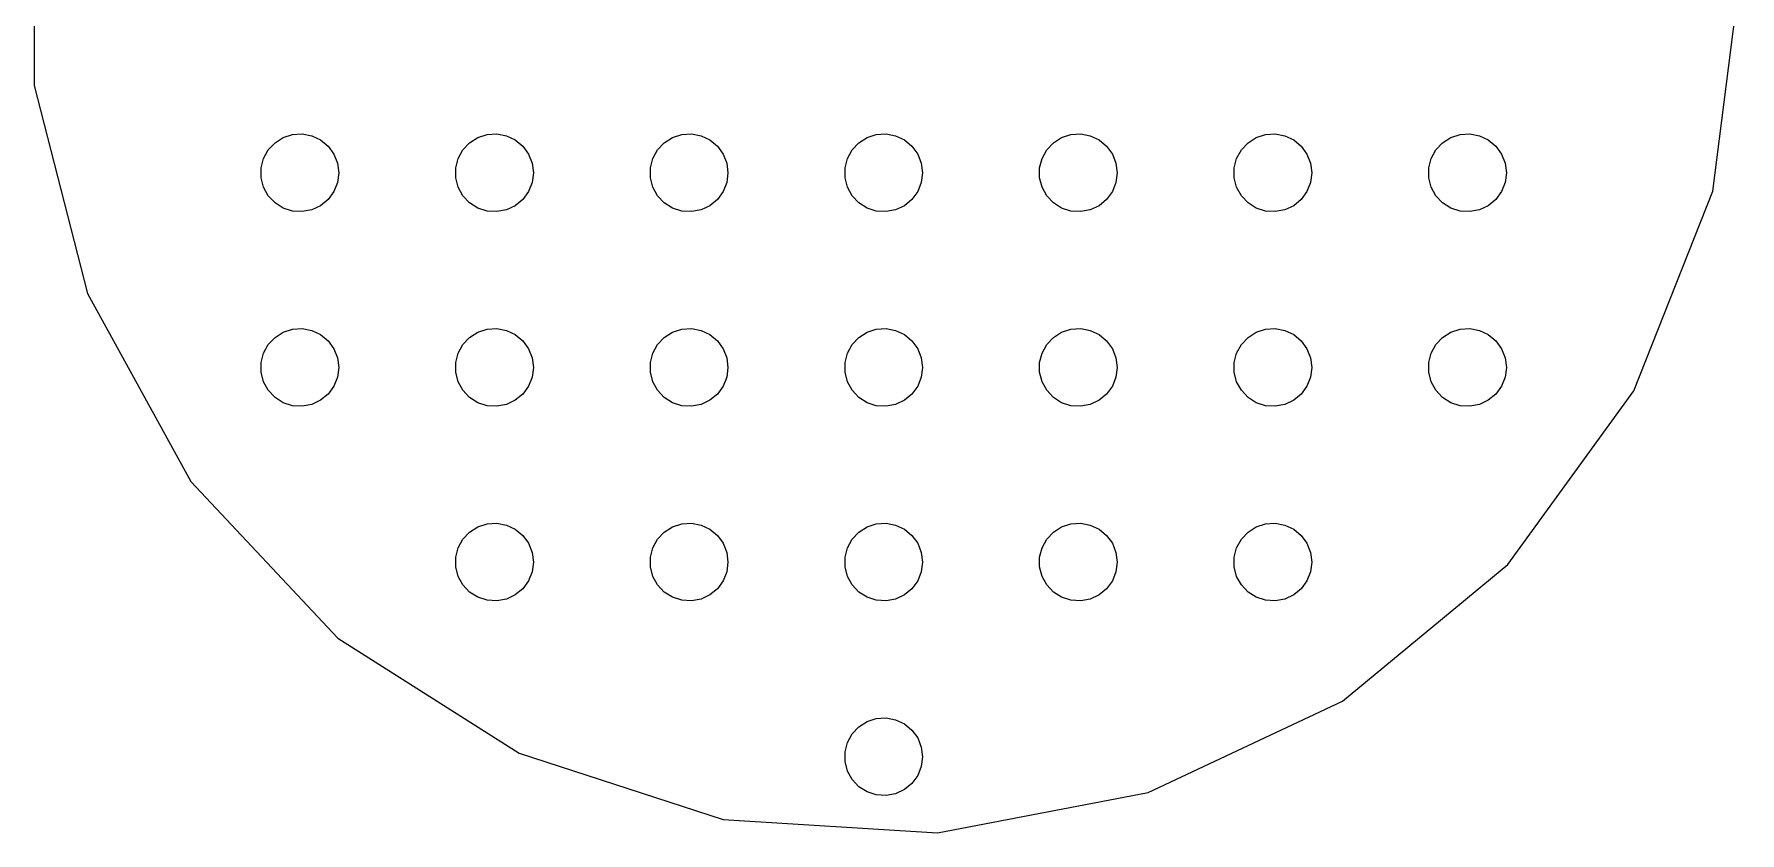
# Model space of a CAD drawing. Header units: metres. Extents: x -65 to 66, y -66 to 66.
# Drawn here: x -65.5 to 66, y -65.9 to -4.3 of the extents above; entities that cross this region are included whole.
import ezdxf

# ---------------------------------------------------------------- set-up
doc = ezdxf.new("R2010")
doc.units = ezdxf.units.M

msp = doc.modelspace()

# ---------------------------------------------------------------- linework, layer by layer
for p, q in [((-65.4796, 8.27199), (-65.4796, -8.27199)), ((63.9265, -16.4135), (66, 0)), ((-65.4796, -8.27199), (-61.3652, -24.2962)), ((-47.427, -13.2366), (-46.9123, -12.6884)), ((-46.9123, -12.6884), (-46.2773, -12.2855)), ((-46.2773, -12.2855), (-45.5621, -12.0531)), ((-45.5621, -12.0531), (-44.8116, -12.0059)), ((-44.8116, -12.0059), (-44.0729, -12.1468)), ((-44.0729, -12.1468), (-43.3925, -12.467)), ((-43.3925, -12.467), (-42.8131, -12.9464)), ((-42.8131, -12.9464), (-42.3711, -13.5547)), ((-32.427, -13.2366), (-31.9123, -12.6884)), ((-31.9123, -12.6884), (-31.2773, -12.2855)), ((-31.2773, -12.2855), (-30.5621, -12.0531)), ((-30.5621, -12.0531), (-29.8116, -12.0059)), ((-29.8116, -12.0059), (-29.0729, -12.1468)), ((-29.0729, -12.1468), (-28.3925, -12.467)), ((-28.3925, -12.467), (-27.8131, -12.9464)), ((-27.8131, -12.9464), (-27.3711, -13.5547)), ((-17.427, -13.2366), (-16.9123, -12.6884)), ((-16.9123, -12.6884), (-16.2773, -12.2855)), ((-16.2773, -12.2855), (-15.5621, -12.0531)), ((-15.5621, -12.0531), (-14.8116, -12.0059)), ((-14.8116, -12.0059), (-14.0729, -12.1468)), ((-14.0729, -12.1468), (-13.3925, -12.467)), ((-13.3925, -12.467), (-12.8131, -12.9464)), ((-12.8131, -12.9464), (-12.3711, -13.5547)), ((-2.42705, -13.2366), (-1.91226, -12.6884)), ((-1.91226, -12.6884), (-1.27733, -12.2855)), ((-1.27733, -12.2855), (-0.562134, -12.0531)), ((-0.562134, -12.0531), (0.18837, -12.0059)), ((0.18837, -12.0059), (0.927048, -12.1468)), ((0.927048, -12.1468), (1.60747, -12.467)), ((1.60747, -12.467), (2.1869, -12.9464)), ((2.1869, -12.9464), (2.62891, -13.5547)), ((12.5729, -13.2366), (13.0877, -12.6884)), ((13.0877, -12.6884), (13.7227, -12.2855)), ((13.7227, -12.2855), (14.4379, -12.0531)), ((14.4379, -12.0531), (15.1884, -12.0059)), ((15.1884, -12.0059), (15.927, -12.1468)), ((15.927, -12.1468), (16.6075, -12.467)), ((16.6075, -12.467), (17.1869, -12.9464)), ((17.1869, -12.9464), (17.6289, -13.5547)), ((27.5729, -13.2366), (28.0877, -12.6884)), ((28.0877, -12.6884), (28.7227, -12.2855)), ((28.7227, -12.2855), (29.4379, -12.0531)), ((29.4379, -12.0531), (30.1884, -12.0059)), ((30.1884, -12.0059), (30.927, -12.1468)), ((30.927, -12.1468), (31.6075, -12.467)), ((31.6075, -12.467), (32.1869, -12.9464)), ((32.1869, -12.9464), (32.6289, -13.5547)), ((42.5729, -13.2366), (43.0877, -12.6884)), ((43.0877, -12.6884), (43.7227, -12.2855)), ((43.7227, -12.2855), (44.4379, -12.0531)), ((44.4379, -12.0531), (45.1884, -12.0059)), ((45.1884, -12.0059), (45.927, -12.1468)), ((45.927, -12.1468), (46.6075, -12.467)), ((46.6075, -12.467), (47.1869, -12.9464)), ((47.1869, -12.9464), (47.6289, -13.5547)), ((-47.9763, -14.624), (-47.7893, -13.8956)), ((-47.7893, -13.8956), (-47.427, -13.2366)), ((-42.3711, -13.5547), (-42.0942, -14.2539)), ((-42.0942, -14.2539), (-42, -15)), ((-32.9763, -14.624), (-32.7893, -13.8956)), ((-32.7893, -13.8956), (-32.427, -13.2366)), ((-27.3711, -13.5547), (-27.0942, -14.2539)), ((-27.0942, -14.2539), (-27, -15)), ((-17.9763, -14.624), (-17.7893, -13.8956)), ((-17.7893, -13.8956), (-17.427, -13.2366)), ((-12.3711, -13.5547), (-12.0942, -14.2539)), ((-12.0942, -14.2539), (-12, -15)), ((-2.97633, -14.624), (-2.78932, -13.8956)), ((-2.78932, -13.8956), (-2.42705, -13.2366)), ((2.62891, -13.5547), (2.90575, -14.2539)), ((2.90575, -14.2539), (3, -15)), ((12.0237, -14.624), (12.2107, -13.8956)), ((12.2107, -13.8956), (12.5729, -13.2366)), ((17.6289, -13.5547), (17.9057, -14.2539)), ((17.9057, -14.2539), (18, -15)), ((27.0237, -14.624), (27.2107, -13.8956)), ((27.2107, -13.8956), (27.5729, -13.2366)), ((32.6289, -13.5547), (32.9057, -14.2539)), ((32.9057, -14.2539), (33, -15)), ((42.0237, -14.624), (42.2107, -13.8956)), ((42.2107, -13.8956), (42.5729, -13.2366)), ((47.6289, -13.5547), (47.9057, -14.2539)), ((47.9057, -14.2539), (48, -15)), ((-47.9763, -15.376), (-47.9763, -14.624)), ((-47.7893, -16.1044), (-47.9763, -15.376)), ((-42.0942, -15.7461), (-42.3711, -16.4453)), ((-42, -15), (-42.0942, -15.7461)), ((-32.9763, -15.376), (-32.9763, -14.624)), ((-32.7893, -16.1044), (-32.9763, -15.376)), ((-27.0942, -15.7461), (-27.3711, -16.4453)), ((-27, -15), (-27.0942, -15.7461)), ((-17.9763, -15.376), (-17.9763, -14.624)), ((-17.7893, -16.1044), (-17.9763, -15.376)), ((-12.0942, -15.7461), (-12.3711, -16.4453)), ((-12, -15), (-12.0942, -15.7461)), ((-2.97633, -15.376), (-2.97633, -14.624)), ((-2.78932, -16.1044), (-2.97633, -15.376)), ((2.90575, -15.7461), (2.62891, -16.4453)), ((3, -15), (2.90575, -15.7461)), ((12.0237, -15.376), (12.0237, -14.624)), ((12.2107, -16.1044), (12.0237, -15.376)), ((17.9057, -15.7461), (17.6289, -16.4453)), ((18, -15), (17.9057, -15.7461)), ((27.0237, -15.376), (27.0237, -14.624)), ((27.2107, -16.1044), (27.0237, -15.376)), ((32.9057, -15.7461), (32.6289, -16.4453)), ((33, -15), (32.9057, -15.7461)), ((42.0237, -15.376), (42.0237, -14.624)), ((42.2107, -16.1044), (42.0237, -15.376)), ((47.9057, -15.7461), (47.6289, -16.4453)), ((48, -15), (47.9057, -15.7461)), ((-47.427, -16.7634), (-47.7893, -16.1044)), ((-46.9123, -17.3115), (-47.427, -16.7634)), ((-42.8131, -17.0536), (-43.3925, -17.533)), ((-42.3711, -16.4453), (-42.8131, -17.0536)), ((-32.427, -16.7634), (-32.7893, -16.1044)), ((-31.9123, -17.3115), (-32.427, -16.7634)), ((-27.8131, -17.0536), (-28.3925, -17.533)), ((-27.3711, -16.4453), (-27.8131, -17.0536)), ((-17.427, -16.7634), (-17.7893, -16.1044)), ((-16.9123, -17.3115), (-17.427, -16.7634)), ((-12.8131, -17.0536), (-13.3925, -17.533)), ((-12.3711, -16.4453), (-12.8131, -17.0536)), ((-2.42705, -16.7634), (-2.78932, -16.1044)), ((-1.91226, -17.3115), (-2.42705, -16.7634)), ((2.1869, -17.0536), (1.60747, -17.533)), ((2.62891, -16.4453), (2.1869, -17.0536)), ((12.5729, -16.7634), (12.2107, -16.1044)), ((13.0877, -17.3115), (12.5729, -16.7634)), ((17.1869, -17.0536), (16.6075, -17.533)), ((17.6289, -16.4453), (17.1869, -17.0536)), ((27.5729, -16.7634), (27.2107, -16.1044)), ((28.0877, -17.3115), (27.5729, -16.7634)), ((32.1869, -17.0536), (31.6075, -17.533)), ((32.6289, -16.4453), (32.1869, -17.0536)), ((42.5729, -16.7634), (42.2107, -16.1044)), ((43.0877, -17.3115), (42.5729, -16.7634)), ((47.1869, -17.0536), (46.6075, -17.533)), ((47.6289, -16.4453), (47.1869, -17.0536)), ((57.8362, -31.7957), (63.9265, -16.4135)), ((-46.2773, -17.7145), (-46.9123, -17.3115)), ((-45.5621, -17.9469), (-46.2773, -17.7145)), ((-44.8116, -17.9941), (-45.5621, -17.9469)), ((-44.0729, -17.8532), (-44.8116, -17.9941)), ((-43.3925, -17.533), (-44.0729, -17.8532)), ((-31.2773, -17.7145), (-31.9123, -17.3115)), ((-30.5621, -17.9469), (-31.2773, -17.7145)), ((-29.8116, -17.9941), (-30.5621, -17.9469)), ((-29.0729, -17.8532), (-29.8116, -17.9941)), ((-28.3925, -17.533), (-29.0729, -17.8532)), ((-16.2773, -17.7145), (-16.9123, -17.3115)), ((-15.5621, -17.9469), (-16.2773, -17.7145)), ((-14.8116, -17.9941), (-15.5621, -17.9469)), ((-14.0729, -17.8532), (-14.8116, -17.9941)), ((-13.3925, -17.533), (-14.0729, -17.8532)), ((-1.27733, -17.7145), (-1.91226, -17.3115)), ((-0.562134, -17.9469), (-1.27733, -17.7145)), ((0.18837, -17.9941), (-0.562134, -17.9469)), ((0.927048, -17.8532), (0.18837, -17.9941)), ((1.60747, -17.533), (0.927048, -17.8532)), ((13.7227, -17.7145), (13.0877, -17.3115)), ((14.4379, -17.9469), (13.7227, -17.7145)), ((15.1884, -17.9941), (14.4379, -17.9469)), ((15.927, -17.8532), (15.1884, -17.9941)), ((16.6075, -17.533), (15.927, -17.8532)), ((28.7227, -17.7145), (28.0877, -17.3115)), ((29.4379, -17.9469), (28.7227, -17.7145)), ((30.1884, -17.9941), (29.4379, -17.9469)), ((30.927, -17.8532), (30.1884, -17.9941)), ((31.6075, -17.533), (30.927, -17.8532)), ((43.7227, -17.7145), (43.0877, -17.3115)), ((44.4379, -17.9469), (43.7227, -17.7145)), ((45.1884, -17.9941), (44.4379, -17.9469)), ((45.927, -17.8532), (45.1884, -17.9941)), ((46.6075, -17.533), (45.927, -17.8532)), ((-61.3652, -24.2962), (-53.3951, -38.7938)), ((-46.9123, -27.6884), (-46.2773, -27.2855)), ((-46.2773, -27.2855), (-45.5621, -27.0531)), ((-45.5621, -27.0531), (-44.8116, -27.0059)), ((-44.8116, -27.0059), (-44.0729, -27.1468)), ((-44.0729, -27.1468), (-43.3925, -27.467)), ((-43.3925, -27.467), (-42.8131, -27.9464)), ((-31.9123, -27.6884), (-31.2773, -27.2855)), ((-31.2773, -27.2855), (-30.5621, -27.0531)), ((-30.5621, -27.0531), (-29.8116, -27.0059)), ((-29.8116, -27.0059), (-29.0729, -27.1468)), ((-29.0729, -27.1468), (-28.3925, -27.467)), ((-28.3925, -27.467), (-27.8131, -27.9464)), ((-16.9123, -27.6884), (-16.2773, -27.2855)), ((-16.2773, -27.2855), (-15.5621, -27.0531)), ((-15.5621, -27.0531), (-14.8116, -27.0059)), ((-14.8116, -27.0059), (-14.0729, -27.1468)), ((-14.0729, -27.1468), (-13.3925, -27.467)), ((-13.3925, -27.467), (-12.8131, -27.9464)), ((-1.91226, -27.6884), (-1.27733, -27.2855)), ((-1.27733, -27.2855), (-0.562134, -27.0531)), ((-0.562134, -27.0531), (0.18837, -27.0059)), ((0.18837, -27.0059), (0.927048, -27.1468)), ((0.927048, -27.1468), (1.60747, -27.467)), ((1.60747, -27.467), (2.1869, -27.9464)), ((13.0877, -27.6884), (13.7227, -27.2855)), ((13.7227, -27.2855), (14.4379, -27.0531)), ((14.4379, -27.0531), (15.1884, -27.0059)), ((15.1884, -27.0059), (15.927, -27.1468)), ((15.927, -27.1468), (16.6075, -27.467)), ((16.6075, -27.467), (17.1869, -27.9464)), ((28.0877, -27.6884), (28.7227, -27.2855)), ((28.7227, -27.2855), (29.4379, -27.0531)), ((29.4379, -27.0531), (30.1884, -27.0059)), ((30.1884, -27.0059), (30.927, -27.1468)), ((30.927, -27.1468), (31.6075, -27.467)), ((31.6075, -27.467), (32.1869, -27.9464)), ((43.0877, -27.6884), (43.7227, -27.2855)), ((43.7227, -27.2855), (44.4379, -27.0531)), ((44.4379, -27.0531), (45.1884, -27.0059)), ((45.1884, -27.0059), (45.927, -27.1468)), ((45.927, -27.1468), (46.6075, -27.467)), ((46.6075, -27.467), (47.1869, -27.9464)), ((-47.9763, -29.624), (-47.7893, -28.8956)), ((-47.7893, -28.8956), (-47.427, -28.2366)), ((-47.427, -28.2366), (-46.9123, -27.6884)), ((-42.8131, -27.9464), (-42.3711, -28.5547)), ((-42.3711, -28.5547), (-42.0942, -29.2539)), ((-32.9763, -29.624), (-32.7893, -28.8956)), ((-32.7893, -28.8956), (-32.427, -28.2366)), ((-32.427, -28.2366), (-31.9123, -27.6884)), ((-27.8131, -27.9464), (-27.3711, -28.5547)), ((-27.3711, -28.5547), (-27.0942, -29.2539)), ((-17.9763, -29.624), (-17.7893, -28.8956)), ((-17.7893, -28.8956), (-17.427, -28.2366)), ((-17.427, -28.2366), (-16.9123, -27.6884)), ((-12.8131, -27.9464), (-12.3711, -28.5547)), ((-12.3711, -28.5547), (-12.0942, -29.2539)), ((-2.97633, -29.624), (-2.78932, -28.8956)), ((-2.78932, -28.8956), (-2.42705, -28.2366)), ((-2.42705, -28.2366), (-1.91226, -27.6884)), ((2.1869, -27.9464), (2.62891, -28.5547)), ((2.62891, -28.5547), (2.90575, -29.2539)), ((12.0237, -29.624), (12.2107, -28.8956)), ((12.2107, -28.8956), (12.5729, -28.2366)), ((12.5729, -28.2366), (13.0877, -27.6884)), ((17.1869, -27.9464), (17.6289, -28.5547)), ((17.6289, -28.5547), (17.9057, -29.2539)), ((27.0237, -29.624), (27.2107, -28.8956)), ((27.2107, -28.8956), (27.5729, -28.2366)), ((27.5729, -28.2366), (28.0877, -27.6884)), ((32.1869, -27.9464), (32.6289, -28.5547)), ((32.6289, -28.5547), (32.9057, -29.2539)), ((42.0237, -29.624), (42.2107, -28.8956)), ((42.2107, -28.8956), (42.5729, -28.2366)), ((42.5729, -28.2366), (43.0877, -27.6884)), ((47.1869, -27.9464), (47.6289, -28.5547)), ((47.6289, -28.5547), (47.9057, -29.2539)), ((-47.9763, -30.376), (-47.9763, -29.624)), ((-42.0942, -29.2539), (-42, -30)), ((-42, -30), (-42.0942, -30.7461)), ((-32.9763, -30.376), (-32.9763, -29.624)), ((-27.0942, -29.2539), (-27, -30)), ((-27, -30), (-27.0942, -30.7461)), ((-17.9763, -30.376), (-17.9763, -29.624)), ((-12.0942, -29.2539), (-12, -30)), ((-12, -30), (-12.0942, -30.7461)), ((-2.97633, -30.376), (-2.97633, -29.624)), ((2.90575, -29.2539), (3, -30)), ((3, -30), (2.90575, -30.7461)), ((12.0237, -30.376), (12.0237, -29.624)), ((17.9057, -29.2539), (18, -30)), ((18, -30), (17.9057, -30.7461)), ((27.0237, -30.376), (27.0237, -29.624)), ((32.9057, -29.2539), (33, -30)), ((33, -30), (32.9057, -30.7461)), ((42.0237, -30.376), (42.0237, -29.624)), ((47.9057, -29.2539), (48, -30)), ((48, -30), (47.9057, -30.7461)), ((-47.7893, -31.1044), (-47.9763, -30.376)), ((-47.427, -31.7634), (-47.7893, -31.1044)), ((-42.3711, -31.4453), (-42.8131, -32.0536)), ((-42.0942, -30.7461), (-42.3711, -31.4453)), ((-32.7893, -31.1044), (-32.9763, -30.376)), ((-32.427, -31.7634), (-32.7893, -31.1044)), ((-27.3711, -31.4453), (-27.8131, -32.0536)), ((-27.0942, -30.7461), (-27.3711, -31.4453)), ((-17.7893, -31.1044), (-17.9763, -30.376)), ((-17.427, -31.7634), (-17.7893, -31.1044)), ((-12.3711, -31.4453), (-12.8131, -32.0536)), ((-12.0942, -30.7461), (-12.3711, -31.4453)), ((-2.78932, -31.1044), (-2.97633, -30.376)), ((-2.42705, -31.7634), (-2.78932, -31.1044)), ((2.62891, -31.4453), (2.1869, -32.0536)), ((2.90575, -30.7461), (2.62891, -31.4453)), ((12.2107, -31.1044), (12.0237, -30.376)), ((12.5729, -31.7634), (12.2107, -31.1044)), ((17.6289, -31.4453), (17.1869, -32.0536)), ((17.9057, -30.7461), (17.6289, -31.4453)), ((27.2107, -31.1044), (27.0237, -30.376)), ((27.5729, -31.7634), (27.2107, -31.1044)), ((32.6289, -31.4453), (32.1869, -32.0536)), ((32.9057, -30.7461), (32.6289, -31.4453)), ((42.2107, -31.1044), (42.0237, -30.376)), ((42.5729, -31.7634), (42.2107, -31.1044)), ((47.6289, -31.4453), (47.1869, -32.0536)), ((47.9057, -30.7461), (47.6289, -31.4453)), ((-46.9123, -32.3115), (-47.427, -31.7634)), ((-46.2773, -32.7145), (-46.9123, -32.3115)), ((-45.5621, -32.9469), (-46.2773, -32.7145)), ((-44.0729, -32.8532), (-44.8116, -32.9941)), ((-43.3925, -32.533), (-44.0729, -32.8532)), ((-42.8131, -32.0536), (-43.3925, -32.533)), ((-31.9123, -32.3115), (-32.427, -31.7634)), ((-31.2773, -32.7145), (-31.9123, -32.3115)), ((-30.5621, -32.9469), (-31.2773, -32.7145)), ((-29.0729, -32.8532), (-29.8116, -32.9941)), ((-28.3925, -32.533), (-29.0729, -32.8532)), ((-27.8131, -32.0536), (-28.3925, -32.533)), ((-16.9123, -32.3115), (-17.427, -31.7634)), ((-16.2773, -32.7145), (-16.9123, -32.3115)), ((-15.5621, -32.9469), (-16.2773, -32.7145)), ((-14.0729, -32.8532), (-14.8116, -32.9941)), ((-13.3925, -32.533), (-14.0729, -32.8532)), ((-12.8131, -32.0536), (-13.3925, -32.533)), ((-1.91226, -32.3115), (-2.42705, -31.7634)), ((-1.27733, -32.7145), (-1.91226, -32.3115)), ((-0.562134, -32.9469), (-1.27733, -32.7145)), ((0.927048, -32.8532), (0.18837, -32.9941)), ((1.60747, -32.533), (0.927048, -32.8532)), ((2.1869, -32.0536), (1.60747, -32.533)), ((13.0877, -32.3115), (12.5729, -31.7634)), ((13.7227, -32.7145), (13.0877, -32.3115)), ((14.4379, -32.9469), (13.7227, -32.7145)), ((15.927, -32.8532), (15.1884, -32.9941)), ((16.6075, -32.533), (15.927, -32.8532)), ((17.1869, -32.0536), (16.6075, -32.533)), ((28.0877, -32.3115), (27.5729, -31.7634)), ((28.7227, -32.7145), (28.0877, -32.3115)), ((29.4379, -32.9469), (28.7227, -32.7145)), ((30.927, -32.8532), (30.1884, -32.9941)), ((31.6075, -32.533), (30.927, -32.8532)), ((32.1869, -32.0536), (31.6075, -32.533)), ((43.0877, -32.3115), (42.5729, -31.7634)), ((43.7227, -32.7145), (43.0877, -32.3115)), ((44.4379, -32.9469), (43.7227, -32.7145)), ((45.927, -32.8532), (45.1884, -32.9941)), ((46.6075, -32.533), (45.927, -32.8532)), ((47.1869, -32.0536), (46.6075, -32.533)), ((48.1119, -45.1801), (57.8362, -31.7957)), ((-44.8116, -32.9941), (-45.5621, -32.9469)), ((-29.8116, -32.9941), (-30.5621, -32.9469)), ((-14.8116, -32.9941), (-15.5621, -32.9469)), ((0.18837, -32.9941), (-0.562134, -32.9469)), ((15.1884, -32.9941), (14.4379, -32.9469)), ((30.1884, -32.9941), (29.4379, -32.9469)), ((45.1884, -32.9941), (44.4379, -32.9469)), ((-53.3951, -38.7938), (-42.07, -50.8539)), ((-31.2773, -42.2855), (-30.5621, -42.0531)), ((-30.5621, -42.0531), (-29.8116, -42.0059)), ((-29.8116, -42.0059), (-29.0729, -42.1468)), ((-16.2773, -42.2855), (-15.5621, -42.0531)), ((-15.5621, -42.0531), (-14.8116, -42.0059)), ((-14.8116, -42.0059), (-14.0729, -42.1468)), ((-1.27733, -42.2855), (-0.562134, -42.0531)), ((-0.562134, -42.0531), (0.18837, -42.0059)), ((0.18837, -42.0059), (0.927048, -42.1468)), ((13.7227, -42.2855), (14.4379, -42.0531)), ((14.4379, -42.0531), (15.1884, -42.0059)), ((15.1884, -42.0059), (15.927, -42.1468)), ((28.7227, -42.2855), (29.4379, -42.0531)), ((29.4379, -42.0531), (30.1884, -42.0059)), ((30.1884, -42.0059), (30.927, -42.1468)), ((-32.7893, -43.8956), (-32.427, -43.2366)), ((-32.427, -43.2366), (-31.9123, -42.6885)), ((-31.9123, -42.6885), (-31.2773, -42.2855)), ((-29.0729, -42.1468), (-28.3925, -42.467)), ((-28.3925, -42.467), (-27.8131, -42.9464)), ((-27.8131, -42.9464), (-27.3711, -43.5547)), ((-17.7893, -43.8956), (-17.427, -43.2366)), ((-17.427, -43.2366), (-16.9123, -42.6885)), ((-16.9123, -42.6885), (-16.2773, -42.2855)), ((-14.0729, -42.1468), (-13.3925, -42.467)), ((-13.3925, -42.467), (-12.8131, -42.9464)), ((-12.8131, -42.9464), (-12.3711, -43.5547)), ((-2.78932, -43.8956), (-2.42705, -43.2366)), ((-2.42705, -43.2366), (-1.91226, -42.6885)), ((-1.91226, -42.6885), (-1.27733, -42.2855)), ((0.927048, -42.1468), (1.60747, -42.467)), ((1.60747, -42.467), (2.1869, -42.9464)), ((2.1869, -42.9464), (2.62891, -43.5547)), ((12.2107, -43.8956), (12.5729, -43.2366)), ((12.5729, -43.2366), (13.0877, -42.6885)), ((13.0877, -42.6885), (13.7227, -42.2855)), ((15.927, -42.1468), (16.6075, -42.467)), ((16.6075, -42.467), (17.1869, -42.9464)), ((17.1869, -42.9464), (17.6289, -43.5547)), ((27.2107, -43.8956), (27.5729, -43.2366)), ((27.5729, -43.2366), (28.0877, -42.6885)), ((28.0877, -42.6885), (28.7227, -42.2855)), ((30.927, -42.1468), (31.6075, -42.467)), ((31.6075, -42.467), (32.1869, -42.9464)), ((32.1869, -42.9464), (32.6289, -43.5547)), ((-32.9763, -44.624), (-32.7893, -43.8956)), ((-32.9763, -45.376), (-32.9763, -44.624)), ((-27.3711, -43.5547), (-27.0942, -44.2539)), ((-27.0942, -44.2539), (-27, -45)), ((-17.9763, -44.624), (-17.7893, -43.8956)), ((-17.9763, -45.376), (-17.9763, -44.624)), ((-12.3711, -43.5547), (-12.0942, -44.2539)), ((-12.0942, -44.2539), (-12, -45)), ((-2.97633, -44.624), (-2.78932, -43.8956)), ((-2.97633, -45.376), (-2.97633, -44.624)), ((2.62891, -43.5547), (2.90575, -44.2539)), ((2.90575, -44.2539), (3, -45)), ((12.0237, -44.624), (12.2107, -43.8956)), ((12.0237, -45.376), (12.0237, -44.624)), ((17.6289, -43.5547), (17.9057, -44.2539)), ((17.9057, -44.2539), (18, -45)), ((27.0237, -44.624), (27.2107, -43.8956)), ((27.0237, -45.376), (27.0237, -44.624)), ((32.6289, -43.5547), (32.9057, -44.2539)), ((32.9057, -44.2539), (33, -45)), ((-32.7893, -46.1044), (-32.9763, -45.376)), ((-27.0942, -45.7461), (-27.3711, -46.4453)), ((-27, -45), (-27.0942, -45.7461)), ((-17.7893, -46.1044), (-17.9763, -45.376)), ((-12.0942, -45.7461), (-12.3711, -46.4453)), ((-12, -45), (-12.0942, -45.7461)), ((-2.78932, -46.1044), (-2.97633, -45.376)), ((2.90575, -45.7461), (2.62891, -46.4453)), ((3, -45), (2.90575, -45.7461)), ((12.2107, -46.1044), (12.0237, -45.376)), ((17.9057, -45.7461), (17.6289, -46.4453)), ((18, -45), (17.9057, -45.7461)), ((27.2107, -46.1044), (27.0237, -45.376)), ((32.9057, -45.7461), (32.6289, -46.4453)), ((33, -45), (32.9057, -45.7461)), ((35.3646, -55.7256), (48.1119, -45.1801)), ((-32.427, -46.7634), (-32.7893, -46.1044)), ((-31.9123, -47.3115), (-32.427, -46.7634)), ((-31.2773, -47.7145), (-31.9123, -47.3115)), ((-27.8131, -47.0536), (-28.3925, -47.533)), ((-27.3711, -46.4453), (-27.8131, -47.0536)), ((-17.427, -46.7634), (-17.7893, -46.1044)), ((-16.9123, -47.3115), (-17.427, -46.7634)), ((-16.2773, -47.7145), (-16.9123, -47.3115)), ((-12.8131, -47.0536), (-13.3925, -47.533)), ((-12.3711, -46.4453), (-12.8131, -47.0536)), ((-2.42705, -46.7634), (-2.78932, -46.1044)), ((-1.91226, -47.3115), (-2.42705, -46.7634)), ((-1.27733, -47.7145), (-1.91226, -47.3115)), ((2.1869, -47.0536), (1.60747, -47.533)), ((2.62891, -46.4453), (2.1869, -47.0536)), ((12.5729, -46.7634), (12.2107, -46.1044)), ((13.0877, -47.3115), (12.5729, -46.7634)), ((13.7227, -47.7145), (13.0877, -47.3115)), ((17.1869, -47.0536), (16.6075, -47.533)), ((17.6289, -46.4453), (17.1869, -47.0536)), ((27.5729, -46.7634), (27.2107, -46.1044)), ((28.0877, -47.3115), (27.5729, -46.7634)), ((28.7227, -47.7145), (28.0877, -47.3115)), ((32.1869, -47.0536), (31.6075, -47.533)), ((32.6289, -46.4453), (32.1869, -47.0536)), ((-30.5621, -47.9469), (-31.2773, -47.7145)), ((-29.8116, -47.9941), (-30.5621, -47.9469)), ((-29.0729, -47.8532), (-29.8116, -47.9941)), ((-28.3925, -47.533), (-29.0729, -47.8532)), ((-15.5621, -47.9469), (-16.2773, -47.7145)), ((-14.8116, -47.9941), (-15.5621, -47.9469)), ((-14.0729, -47.8532), (-14.8116, -47.9941)), ((-13.3925, -47.533), (-14.0729, -47.8532)), ((-0.562134, -47.9469), (-1.27733, -47.7145)), ((0.18837, -47.9941), (-0.562134, -47.9469)), ((0.927048, -47.8532), (0.18837, -47.9941)), ((1.60747, -47.533), (0.927048, -47.8532)), ((14.4379, -47.9469), (13.7227, -47.7145)), ((15.1884, -47.9941), (14.4379, -47.9469)), ((15.927, -47.8532), (15.1884, -47.9941)), ((16.6075, -47.533), (15.927, -47.8532)), ((29.4379, -47.9469), (28.7227, -47.7145)), ((30.1884, -47.9941), (29.4379, -47.9469)), ((30.927, -47.8532), (30.1884, -47.9941)), ((31.6075, -47.533), (30.927, -47.8532)), ((-42.07, -50.8539), (-28.1014, -59.7186)), ((20.3951, -62.7697), (35.3646, -55.7256)), ((-2.42705, -58.2366), (-1.91226, -57.6885)), ((-1.91226, -57.6885), (-1.27733, -57.2855)), ((-1.27733, -57.2855), (-0.562134, -57.0531)), ((-0.562134, -57.0531), (0.18837, -57.0059)), ((0.18837, -57.0059), (0.927048, -57.1468)), ((0.927048, -57.1468), (1.60747, -57.467)), ((1.60747, -57.467), (2.1869, -57.9464)), ((-2.97633, -59.624), (-2.78932, -58.8956)), ((-2.78932, -58.8956), (-2.42705, -58.2366)), ((2.1869, -57.9464), (2.62891, -58.5547)), ((2.62891, -58.5547), (2.90575, -59.2539)), ((-28.1014, -59.7186), (-12.3672, -64.8309)), ((-2.97633, -60.376), (-2.97633, -59.624)), ((-2.78932, -61.1044), (-2.97633, -60.376)), ((2.90575, -59.2539), (3, -60)), ((3, -60), (2.90575, -60.7461)), ((-2.42705, -61.7634), (-2.78932, -61.1044)), ((-1.91226, -62.3115), (-2.42705, -61.7634)), ((2.62891, -61.4453), (2.1869, -62.0536)), ((2.90575, -60.7461), (2.62891, -61.4453)), ((-1.27733, -62.7145), (-1.91226, -62.3115)), ((-0.562134, -62.9469), (-1.27733, -62.7145)), ((0.18837, -62.9941), (-0.562134, -62.9469)), ((0.927048, -62.8532), (0.18837, -62.9941)), ((1.60747, -62.533), (0.927048, -62.8532)), ((2.1869, -62.0536), (1.60747, -62.533)), ((4.14417, -65.8698), (20.3951, -62.7697)), ((-12.3672, -64.8309), (4.14417, -65.8698))]:
    msp.add_line(p, q)

doc.saveas('drawing.dxf')
